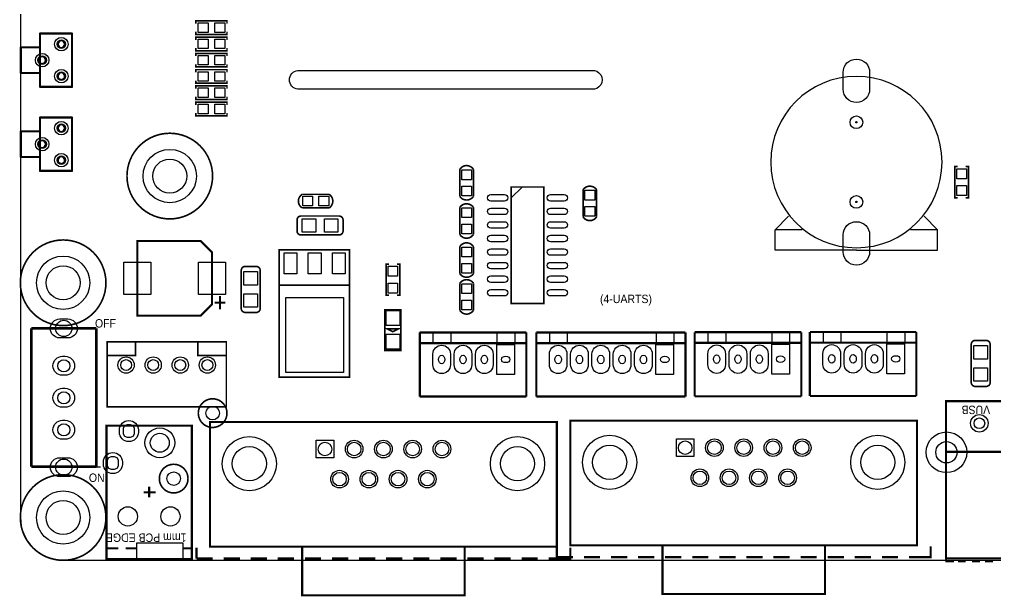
# Model space of a CAD drawing. Extents: x 0 to 180, y -3 to 135.
# Drawn here: x -0.1 to 91.4, y -3.4 to 50.7 of the extents above; entities that cross this region are included whole.
import ezdxf

# ---------------------------------------------------------------- set-up
doc = ezdxf.new("R2010")
doc.units = 0
doc.layers.get('0').update_dxf_attribs({"linetype": 'CONTINUOUS'})
for name, color, linetype in [('BG_OUTLINE', 3, 'CONTINUOUS'), ('BG_SILKSCREEN_TOP', 2, 'CONTINUOUS'), ('MANUFACTURING_NCDRILL_FIGU', 7, 'CONTINUOUS'), ('PG_SILKSCREEN_BOTTOM', 10, 'CONTINUOUS'), ('PG_SILKSCREEN_TOP', 11, 'CONTINUOUS'), ('PIN_BOTTOM', 13, 'CONTINUOUS'), ('PIN_TOP', 12, 'CONTINUOUS')]:
    doc.layers.add(name, color=color, linetype=linetype)

# ---------------------------------------------------------------- blocks, each defined once
blk = doc.blocks.new('FIGURE_CIRCLE')
blk.add_circle((0, 0), 0.5)
blk = doc.blocks.new('FIGURE_OBLONG')
blk.add_lwpolyline([(-0.5, -0.125), (-0.5, 0.125), (-0.416, 0.375), (-0.25, 0.5), (0.25, 0.5), (0.416, 0.375), (0.5, 0.125), (0.5, -0.125), (0.416, -0.375), (0.25, -0.5), (-0.25, -0.5), (-0.416, -0.375)], close=True)

msp = doc.modelspace()

# ---------------------------------------------------------------- linework, layer by layer
at = {"layer": 'BG_OUTLINE'}
for points in [[(4, 0), (175.9999, 0, 0.414214), (179.9999, 4), (179.9999, 126, 0.414214), (175.9999, 130), (4, 130, 0.414214), (0, 126), (0, 4, 0.414215)], [(26.0079, 45.909), (53.5669, 45.909, -1.095754), (53.5669, 44.131), (26.0079, 44.131, -0.892174)]]:
    msp.add_lwpolyline(points, format="xyb", close=True, dxfattribs=at)
at = {"layer": 'BG_SILKSCREEN_TOP', "const_width": 0.1999}
for points in [[(1.8321, 49.3632), (1.8321, 44.3632)], [(1.8321, 49.3632), (4.8321, 49.3632)], [(4.8321, 49.3632), (4.8321, 44.3632)], [(0.032, 48.0632), (0.032, 45.6631)], [(0.032, 48.0632), (1.8321, 48.0632)], [(0.032, 45.6631), (1.8321, 45.6631)], [(1.8321, 44.3632), (4.8321, 44.3632)], [(1.8321, 41.4891), (1.8321, 36.4891)], [(1.8321, 41.4891), (4.8321, 41.4891)], [(4.8321, 41.4891), (4.8321, 36.4891)], [(0.032, 40.1891), (0.032, 37.7891)], [(0.032, 40.1891), (1.8321, 40.1891)], [(0.032, 37.7891), (1.8321, 37.7891)], [(1.8321, 36.4891), (4.8321, 36.4891)]]:
    msp.add_lwpolyline(points, dxfattribs=at)
at = {"layer": 'BG_SILKSCREEN_TOP', "const_width": 0.1001}
for points in [[(1.882, 49.363, 1), (1.7822, 49.36304, 1)], [(1.882, 49.363, 1), (1.7822, 49.36304, 1)], [(4.882, 49.363, 1), (4.78219, 49.36304, 1)], [(4.882, 49.363, 1), (4.78219, 49.36304, 1)], [(0.0819, 48.0631, 1), (-0.01794, 48.0631, 1)], [(0.0819, 48.0631, 1), (-0.01794, 48.0631, 1)], [(1.882, 48.0631, 1), (1.7822, 48.0631, 1)], [(0.082, 45.6632, 1), (-0.01804, 45.66311, 1)], [(0.082, 45.6632, 1), (-0.01804, 45.66311, 1)], [(1.8821, 45.6632, 1), (1.7821, 45.66311, 1)], [(1.882, 44.363, 1), (1.7822, 44.36306, 1)], [(1.882, 44.363, 1), (1.7822, 44.36306, 1)], [(4.882, 44.363, 1), (4.78219, 44.36306, 1)], [(4.882, 44.363, 1), (4.78219, 44.36306, 1)], [(1.882, 41.489, 1), (1.7822, 41.48899, 1)], [(1.882, 41.489, 1), (1.7822, 41.48899, 1)], [(4.882, 41.489, 1), (4.78219, 41.48899, 1)], [(4.882, 41.489, 1), (4.78219, 41.48899, 1)], [(0.0819, 40.189, 1), (-0.01794, 40.18894, 1)], [(0.0819, 40.189, 1), (-0.01794, 40.18894, 1)], [(1.882, 40.189, 1), (1.7822, 40.18894, 1)], [(0.082, 37.7891, 1), (-0.01804, 37.78906, 1)], [(0.082, 37.7891, 1), (-0.01804, 37.78906, 1)], [(1.8821, 37.7891, 1), (1.7821, 37.78906, 1)], [(1.882, 36.489, 1), (1.7822, 36.48901, 1)], [(1.882, 36.489, 1), (1.7822, 36.48901, 1)], [(4.882, 36.489, 1), (4.78219, 36.48901, 1)], [(4.882, 36.489, 1), (4.78219, 36.48901, 1)]]:
    msp.add_lwpolyline(points, format="xyb", close=True, dxfattribs=at)
at = {"layer": 'BG_SILKSCREEN_TOP'}
for points in [[(4.1828, 48.3631, 1), (3.4814, 48.3632, 1)], [(4.1828, 48.3631, 1), (3.4814, 48.3632, 1)], [(4.132, 48.3631, 1), (3.5322, 48.3632, 1)], [(2.3827, 46.8631, 1), (1.6813, 46.863, 1)], [(2.3827, 46.8631, 1), (1.6813, 46.863, 1)], [(2.3319, 46.8631, 1), (1.7321, 46.863, 1)], [(4.183, 45.363, 1), (3.4812, 45.36301, 1)], [(4.183, 45.363, 1), (3.4812, 45.36301, 1)], [(4.1322, 45.363, 1), (3.532, 45.36301, 1)], [(4.1828, 40.4891, 1), (3.4814, 40.4892, 1)], [(4.1828, 40.4891, 1), (3.4814, 40.4892, 1)], [(4.1321, 40.4891, 1), (3.5321, 40.4891, 1)], [(2.3828, 38.989, 1), (1.6812, 38.989, 1)], [(2.3828, 38.989, 1), (1.6812, 38.989, 1)], [(2.332, 38.989, 1), (1.732, 38.989, 1)], [(4.183, 37.489, 1), (3.4812, 37.48901, 1)], [(4.183, 37.489, 1), (3.4812, 37.48901, 1)], [(4.1322, 37.489, 1), (3.532, 37.48901, 1)]]:
    msp.add_lwpolyline(points, format="xyb", close=True, dxfattribs=at)
at = {"layer": 'PG_SILKSCREEN_BOTTOM', "const_width": 0.1524}
msp.add_lwpolyline([(19.3613, 13.782, 1), (16.67622, 13.78208, 1)], format="xyb", close=True, dxfattribs=at)
at = {"layer": 'PG_SILKSCREEN_TOP'}
for points, const_width in [([(19.3675, 50.292), (19.3675, 50.546), (16.4465, 50.546), (16.4465, 50.292)], 0.1524), ([(19.3675, 49.53), (19.3675, 49.276), (16.4465, 49.276), (16.4465, 49.53)], 0.1524), ([(19.3675, 48.768), (19.3675, 49.022), (16.4465, 49.022), (16.4465, 48.768)], 0.1524), ([(19.3675, 48.006), (19.3675, 47.752), (16.4465, 47.752), (16.4465, 48.006)], 0.1524), ([(16.4465, 47.244), (16.4465, 47.498), (19.3675, 47.498), (19.3675, 47.244)], 0.1524), ([(16.4465, 46.482), (16.4465, 46.228), (19.3675, 46.228), (19.3675, 46.482)], 0.1524), ([(16.4465, 45.72), (16.4465, 45.974), (19.3675, 45.974), (19.3675, 45.72)], 0.1524), ([(16.4465, 44.958), (16.4465, 44.704), (19.3675, 44.704), (19.3675, 44.958)], 0.1524), ([(16.4465, 44.196), (16.4465, 44.45), (19.3675, 44.45), (19.3675, 44.196)], 0.1524), ([(16.4465, 43.434), (16.4465, 43.18), (19.3675, 43.18), (19.3675, 43.434)], 0.1524), ([(16.4465, 42.672), (16.4465, 42.926), (19.3675, 42.926), (19.3675, 42.672)], 0.1524), ([(16.4465, 41.91), (16.4465, 41.656), (19.3675, 41.656), (19.3675, 41.91)], 0.1524), ([(87.884, 36.8935), (87.63, 36.8935), (87.63, 33.9725), (87.884, 33.9725)], 0.1524), ([(88.646, 36.8935), (88.9, 36.8935), (88.9, 33.9725), (88.646, 33.9725)], 0.1524), ([(29.8704, 32.258), (26.3144, 32.258)], 0.1524), ([(26.3144, 30.48), (29.8704, 30.48)], 0.1524), ([(34.544, 24.8285), (34.29, 24.8285), (34.29, 27.7495), (34.544, 27.7495)], 0.1524), ([(35.306, 24.8285), (35.56, 24.8285), (35.56, 27.7495), (35.306, 27.7495)], 0.1524), ([(20.701, 27.1526), (20.701, 23.5966)], 0.1524), ([(22.479, 23.5966), (22.479, 27.1526)], 0.1524), ([(30.861, 25.781), (24.257, 25.781)], 0.1524), ([(18.7146, 24.7659), (18.7146, 23.4959)], 0.2032), ([(19.2226, 24.1309), (18.2066, 24.1309)], 0.2032), ([(1.016, 21.717), (1.016, 8.763)], 0.254), ([(1.016, 21.717), (7.112, 21.717)], 0.254), ([(7.112, 21.717), (7.112, 8.763)], 0.254), ([(47.4403, 21.3387), (37.4469, 21.3387)], 0.1999), ([(37.4469, 15.3388), (37.4469, 21.3387)], 0.1999), ([(47.4403, 15.3388), (47.4403, 21.3387)], 0.1999), ([(62.3594, 21.3387), (48.366, 21.3387)], 0.1999), ([(48.366, 15.3388), (48.366, 21.3387)], 0.1999), ([(62.3594, 15.3388), (62.3594, 21.3387)], 0.1999), ([(73.2213, 21.3641), (63.2279, 21.3641)], 0.1999), ([(63.2279, 15.3642), (63.2279, 21.3641)], 0.1999), ([(73.2213, 15.3642), (73.2213, 21.3641)], 0.1999), ([(84.0163, 21.3895), (74.0229, 21.3895)], 0.1999), ([(74.0229, 15.3896), (74.0229, 21.3895)], 0.1999), ([(84.0163, 15.3896), (84.0163, 21.3895)], 0.1999), ([(10.795, 20.447), (10.795, 19.177), (8.128, 19.177)], 0.1524), ([(16.637, 20.447), (16.637, 19.177), (19.304, 19.177)], 0.1524), ([(47.4403, 20.3387), (37.4469, 20.3387)], 0.1999), ([(62.3594, 20.3387), (48.366, 20.3387)], 0.1999), ([(73.2213, 20.3641), (63.2279, 20.3641)], 0.1999), ([(84.0163, 20.3895), (74.0229, 20.3895)], 0.1999), ([(89.154, 20.2184), (89.154, 16.6624)], 0.1524), ([(90.932, 16.6624), (90.932, 20.2184)], 0.1524), ([(47.4403, 15.3388), (37.4469, 15.3388)], 0.1999), ([(62.3594, 15.3388), (52.2299, 15.3391), (48.366, 15.3388)], 0.1999), ([(73.2213, 15.3642), (63.2279, 15.3642)], 0.1999), ([(84.0163, 15.3896), (74.0229, 15.3896)], 0.1999), ([(99.9897, 10.1092), (99.9897, 14.8971), (86.7817, 14.8971), (86.7817, 0.1651), (99.9897, 0.1651), (99.9897, 10.1194), (99.949, 10.16), (86.868, 10.16)], 0.2032), ([(1.016, 8.763), (7.112, 8.763)], 0.254), ([(11.5649, 6.35), (12.6649, 6.35)], 0.1999), ([(12.065, 6.8999), (12.065, 5.8999)], 0.1999), ([(8.1651, 1.1001), (9.1651, 1.1001)], 0.1999), ([(9.8651, 1.1001), (10.8651, 1.1001)], 0.1999), ([(15.2649, 1.1001), (16.065, 1.1001)], 0.1999), ([(16.51, 0.1524), (16.51, 1.1684)], 0.2032), ([(26.416, 1.27), (26.416, -3.302), (41.656, -3.302), (41.656, 1.27)], 0.2032), ([(50.292, 0.2794), (50.292, 1.2954)], 0.2032), ([(51.054, 0.1524), (51.562, 0.1524), (51.562, 1.1684)], 0.2032), ([(60.198, 1.397), (60.198, -3.175), (75.438, -3.175), (75.438, 1.397)], 0.2032), ([(84.836, 0.2794), (85.344, 0.2794), (85.344, 1.2954)], 0.2032), ([(16.51, 0.1524), (18.034, 0.1524)], 0.2032), ([(19.05, 0.1524), (20.574, 0.1524)], 0.2032), ([(21.59, 0.1524), (23.114, 0.1524)], 0.2032), ([(24.13, 0.1524), (25.654, 0.1524)], 0.2032), ([(26.67, 0.1524), (28.194, 0.1524)], 0.2032), ([(29.21, 0.1524), (30.734, 0.1524)], 0.2032), ([(31.75, 0.1524), (33.274, 0.1524)], 0.2032), ([(34.29, 0.1524), (35.814, 0.1524)], 0.2032), ([(36.83, 0.1524), (38.354, 0.1524)], 0.2032), ([(39.37, 0.1524), (40.894, 0.1524)], 0.2032), ([(41.91, 0.1524), (43.434, 0.1524)], 0.2032), ([(44.45, 0.1524), (45.974, 0.1524)], 0.2032), ([(46.99, 0.1524), (48.514, 0.1524)], 0.2032), ([(49.53, 0.1524), (51.054, 0.1524)], 0.2032), ([(50.292, 0.2794), (51.816, 0.2794)], 0.2032), ([(52.832, 0.2794), (54.356, 0.2794)], 0.2032), ([(55.372, 0.2794), (56.896, 0.2794)], 0.2032), ([(57.912, 0.2794), (59.436, 0.2794)], 0.2032), ([(60.452, 0.2794), (61.976, 0.2794)], 0.2032), ([(62.992, 0.2794), (64.516, 0.2794)], 0.2032), ([(65.532, 0.2794), (67.056, 0.2794)], 0.2032), ([(68.072, 0.2794), (69.596, 0.2794)], 0.2032), ([(70.612, 0.2794), (72.136, 0.2794)], 0.2032), ([(73.152, 0.2794), (74.676, 0.2794)], 0.2032), ([(75.692, 0.2794), (77.216, 0.2794)], 0.2032), ([(78.232, 0.2794), (79.756, 0.2794)], 0.2032), ([(80.772, 0.2794), (82.296, 0.2794)], 0.2032), ([(83.312, 0.2794), (84.836, 0.2794)], 0.2032), ([(87.5538, -0.127), (86.7918, -0.127), (86.7918, 0.1778)], 0.1524), ([(88.646, -0.127), (87.9094, -0.127)], 0.1524), ([(89.9668, -0.127), (89.2302, -0.127)], 0.1524), ([(91.186, -0.127), (90.4494, -0.127)], 0.1524)]:
    msp.add_lwpolyline(points, dxfattribs=dict(at, const_width=const_width))
msp.add_lwpolyline([(86.4166, 37.3126, 1), (70.3523, 37.3126, 1)], format="xyb", close=True, dxfattribs=at)
at = {"layer": 'PG_SILKSCREEN_TOP', "const_width": 0.1524}
for points in [[(18.0132, 35.9999, 1), (9.9868, 35.9999, 1)], [(42.4688, 36.6268), (42.4688, 34.0868, -0.520877), (41.1988, 34.0868), (41.1988, 36.6268, -0.55976)], [(52.7558, 32.1818), (52.7558, 34.7218, -0.520877), (54.0258, 34.7218), (54.0258, 32.1818, -0.55976)], [(26.416, 34.29), (28.956, 34.29, -0.520792), (28.956, 33.02), (26.416, 33.02, -0.559779)], [(41.1988, 30.5308), (41.1988, 33.0708, -0.520792), (42.4688, 33.0708), (42.4688, 30.5308, -0.559817)], [(8.0132, 25.9999, 1), (-0.01322, 25.99989, 1)], [(42.4688, 29.3878), (42.4688, 26.8478, -0.520792), (41.1988, 26.8478), (41.1988, 29.3878, -0.559817)], [(41.1988, 23.4188), (41.1988, 25.9588, -0.520877), (42.4688, 25.9588), (42.4688, 23.4188, -0.55976)], [(15.7087, 7.6429, 1), (13.02378, 7.64282, 1)], [(8.0132, 4, 1), (-0.01322, 3.99998, 1)]]:
    msp.add_lwpolyline(points, format="xyb", close=True, dxfattribs=at)
at = {"layer": 'PG_SILKSCREEN_TOP'}
for points, const_width in [([(46.0248, 34.9758), (46.0248, 24.0538), (49.0728, 24.0538), (49.0728, 34.9758)], 0.1524), ([(17.9526, 28.851), (17.9526, 23.9828), (16.8858, 22.916), (10.9526, 22.916), (10.9526, 29.916), (16.8858, 29.916)], 0.2032), ([(30.861, 17.145), (24.257, 17.145), (24.257, 29.083), (30.861, 29.083)], 0.1524), ([(34.1549, 23.4547), (35.6789, 23.4547), (35.6789, 19.6447), (34.1549, 19.6447)], 0.1524), ([(35.4249, 21.6767), (34.4089, 21.6767), (34.9169, 21.4227)], 0.1524), ([(8.128, 14.3764), (19.304, 14.3764), (19.304, 20.4724), (8.128, 20.4724)], 0.1524), ([(17.78, 11.938), (17.78, 1.27), (50.292, 1.27), (50.292, 12.954), (17.78, 12.954)], 0.2032), ([(51.562, 12.065), (51.562, 1.397), (84.074, 1.397), (84.074, 13.081), (51.562, 13.081)], 0.2032), ([(16.065, 0.1001), (16.065, 12.5999), (8.065, 12.5999), (8.065, 0.1001)], 0.1999)]:
    msp.add_lwpolyline(points, close=True, dxfattribs=dict(at, const_width=const_width))
for points in [[(46.0248, 34.9758), (46.0248, 33.9598), (47.0408, 34.9758)], [(40.3793, 20.3139), (40.3793, 21.3139), (38.6793, 21.3139), (38.6793, 20.3139)], [(46.3793, 20.3139), (46.3793, 21.3139), (44.6793, 21.3139), (44.6793, 20.3139)], [(51.2984, 20.3139), (51.2984, 21.3139), (49.5984, 21.3139), (49.5984, 20.3139)], [(61.2984, 20.3139), (61.2984, 21.3139), (59.5984, 21.3139), (59.5984, 20.3139)], [(66.1603, 20.3393), (66.1603, 21.3393), (64.4603, 21.3393), (64.4603, 20.3393)], [(72.1603, 20.3393), (72.1603, 21.3393), (70.4603, 21.3393), (70.4603, 20.3393)], [(76.9554, 20.3647), (76.9554, 21.3647), (75.2553, 21.3647), (75.2553, 20.3647)], [(82.9553, 20.3647), (82.9553, 21.3647), (81.2553, 21.3647), (81.2553, 20.3647)], [(10.8651, 0.1001), (15.2649, 0.1001), (15.2649, 1.5999), (10.8651, 1.5999)]]:
    msp.add_lwpolyline(points, close=True, dxfattribs=at)
at = {"layer": 'PG_SILKSCREEN_TOP', "const_width": 0.1524}
for points in [[(26.3144, 30.48, -0.414214), (25.9334, 30.861), (25.9334, 31.877, -0.414214), (26.3144, 32.258)], [(29.8704, 32.258, -0.414214), (30.2514, 31.877), (30.2514, 30.861, -0.414214), (29.8704, 30.48)], [(20.701, 27.1526, -0.414214), (21.082, 27.5336), (22.098, 27.5336, -0.414214), (22.479, 27.1526)], [(22.479, 23.5966, -0.414214), (22.098, 23.2156), (21.082, 23.2156, -0.414214), (20.701, 23.5966)], [(89.154, 20.2184, -0.414214), (89.535, 20.5994), (90.551, 20.5994, -0.414214), (90.932, 20.2184)], [(90.932, 16.6624, -0.414214), (90.551, 16.2814), (89.535, 16.2814, -0.414214), (89.154, 16.6624)]]:
    msp.add_lwpolyline(points, format="xyb", dxfattribs=at)
at = {"layer": 'PG_SILKSCREEN_TOP'}
for points in [[(78.3845, 29.0576), (70.7645, 29.0576), (70.7645, 30.9626), (72.0345, 32.2326)], [(78.3845, 29.0576), (86.0045, 29.0576), (86.0045, 30.9626), (84.7345, 32.2326)], [(73.3045, 30.9626), (70.7645, 30.9626)], [(86.0045, 30.9626), (83.4645, 30.9626)], [(6.731, 8.7401), (7.493, 8.7399)], [(6.731, 8.7401), (7.493, 8.7399)], [(6.731, 8.7401), (7.493, 8.7399)]]:
    msp.add_lwpolyline(points, dxfattribs=at)
at = {"layer": 'PIN_BOTTOM'}
for points in [[(4.445, 20.828), (3.683, 20.828, -1), (3.683, 22.606), (4.445, 22.606, -1)], [(38.6737, 18.3058), (38.6737, 19.3218, -1), (40.3247, 19.3218), (40.3247, 18.3058, -1)], [(40.6737, 18.3058), (40.6737, 19.3218, -1), (42.3247, 19.3218), (42.3247, 18.3058, -1)], [(42.6737, 18.3058), (42.6737, 19.3218, -1), (44.3247, 19.3218), (44.3247, 18.3058, -1)], [(49.5928, 18.3058), (49.5928, 19.3218, -1), (51.2438, 19.3218), (51.2438, 18.3058, -1)], [(51.5928, 18.3058), (51.5928, 19.3218, -1), (53.2438, 19.3218), (53.2438, 18.3058, -1)], [(53.5928, 18.3058), (53.5928, 19.3218, -1), (55.2438, 19.3218), (55.2438, 18.3058, -1)], [(55.5928, 18.3058), (55.5928, 19.3218, -1), (57.2438, 19.3218), (57.2438, 18.3058, -1)], [(57.5928, 18.3058), (57.5928, 19.3218, -1), (59.2438, 19.3218), (59.2438, 18.3058, -1)], [(64.4547, 18.3312), (64.4547, 19.3472, -1), (66.1057, 19.3472), (66.1057, 18.3312, -1)], [(66.4547, 18.3312), (66.4547, 19.3472, -1), (68.1057, 19.3472), (68.1057, 18.3312, -1)], [(68.4547, 18.3312), (68.4547, 19.3472, -1), (70.1057, 19.3472), (70.1057, 18.3312, -1)], [(75.2497, 18.3566), (75.2497, 19.3726, -1), (76.9007, 19.3726), (76.9007, 18.3566, -1)], [(77.2497, 18.3566), (77.2497, 19.3726, -1), (78.9007, 19.3726), (78.9007, 18.3566, -1)], [(79.2497, 18.3566), (79.2497, 19.3726, -1), (80.9007, 19.3726), (80.9007, 18.3566, -1)], [(4.191, 17.3279), (3.937, 17.3279, -1), (3.937, 19.1059), (4.191, 19.1059, -1)], [(4.191, 14.3279), (3.937, 14.3279, -1), (3.937, 16.1059), (4.191, 16.1059, -1)], [(4.191, 11.3279), (3.937, 11.3279, -1), (3.937, 13.1059), (4.191, 13.1059, -1)], [(11.0541, 12.2017), (11.0541, 11.9985, -1), (9.2761, 11.9985), (9.2761, 12.2017, -1)], [(9.554, 9.2017), (9.554, 8.9985, -1), (7.776, 8.9985), (7.776, 9.2017, -1)], [(4.445, 7.828), (3.683, 7.828, -1), (3.683, 9.606), (4.445, 9.606, -1)]]:
    msp.add_lwpolyline(points, format="xyb", close=True, dxfattribs=at)
for points in [[(46.3247, 20.21385), (46.3247, 17.41375), (44.6737, 17.41375), (44.6737, 20.21385)], [(61.2438, 20.21385), (61.2438, 17.41375), (59.5928, 17.41375), (59.5928, 20.21385)], [(72.1057, 20.23925), (72.1057, 17.43915), (70.4547, 17.43915), (70.4547, 20.23925)], [(82.9007, 20.26465), (82.9007, 17.46455), (81.2497, 17.46455), (81.2497, 20.26465)], [(29.3751, 9.5885), (27.7241, 9.5885), (27.7241, 11.2395), (29.3751, 11.2395)], [(63.1571, 9.7155), (61.5061, 9.7155), (61.5061, 11.3665), (63.1571, 11.3665)]]:
    msp.add_lwpolyline(points, close=True, dxfattribs=at)
for centre, radius in [((3.8321, 48.3631), 0.635), ((2.032, 46.863), 0.635), ((3.8321, 45.3631), 0.635), ((3.8321, 40.4891), 0.635), ((78.3845, 41.0464), 0.0635), ((2.032, 38.989), 0.635), ((14, 35.9999), 2.5), ((3.8321, 37.4891), 0.635), ((78.3845, 33.5788), 0.0635), ((4, 25.9999), 2.5), ((9.906, 18.288), 0.762), ((12.446, 18.288), 0.762), ((14.986, 18.288), 0.762), ((17.526, 18.288), 0.762), ((18.0188, 13.782), 0.635), ((89.916, 12.827), 0.8255), ((13.065, 11), 1.397), ((86.8324, 10.1092), 1.905), ((21.463, 9.0424), 2.54), ((31.2928, 10.414), 0.8255), ((34.036, 10.414), 0.8255), ((36.7792, 10.414), 0.8255), ((39.5224, 10.414), 0.8255), ((46.609, 9.0424), 2.54), ((55.245, 9.1694), 2.54), ((65.0748, 10.541), 0.8255), ((67.818, 10.541), 0.8255), ((70.5612, 10.541), 0.8255), ((73.3044, 10.541), 0.8255), ((80.391, 9.1694), 2.54), ((29.9212, 7.5946), 0.8255), ((32.6644, 7.5946), 0.8255), ((35.4076, 7.5946), 0.8255), ((38.1508, 7.5946), 0.8255), ((63.7032, 7.7216), 0.8255), ((66.4464, 7.7216), 0.8255), ((69.1896, 7.7216), 0.8255), ((71.9328, 7.7216), 0.8255), ((4, 4), 2.5), ((10.065, 4.1001), 0.9017), ((14.065, 4.1001), 0.9017)]:
    msp.add_circle(centre, radius, dxfattribs=at)
at = {"layer": 'PIN_TOP'}
for points in [[(17.5895, 50.3555), (17.5895, 49.4665), (16.6497, 49.4665), (16.6497, 50.3555)], [(19.1643, 50.3555), (19.1643, 49.4665), (18.2245, 49.4665), (18.2245, 50.3555)], [(17.5895, 48.8315), (17.5895, 47.9425), (16.6497, 47.9425), (16.6497, 48.8315)], [(19.1643, 48.8315), (19.1643, 47.9425), (18.2245, 47.9425), (18.2245, 48.8315)], [(16.6497, 46.4185), (16.6497, 47.3075), (17.5895, 47.3075), (17.5895, 46.4185)], [(18.2245, 46.4185), (18.2245, 47.3075), (19.1643, 47.3075), (19.1643, 46.4185)], [(16.6497, 44.8945), (16.6497, 45.7835), (17.5895, 45.7835), (17.5895, 44.8945)], [(18.2245, 44.8945), (18.2245, 45.7835), (19.1643, 45.7835), (19.1643, 44.8945)], [(16.6497, 43.3705), (16.6497, 44.2595), (17.5895, 44.2595), (17.5895, 43.3705)], [(18.2245, 43.3705), (18.2245, 44.2595), (19.1643, 44.2595), (19.1643, 43.3705)], [(16.6497, 41.8465), (16.6497, 42.7355), (17.5895, 42.7355), (17.5895, 41.8465)], [(18.2245, 41.8465), (18.2245, 42.7355), (19.1643, 42.7355), (19.1643, 41.8465)], [(87.8205, 36.6903), (88.7095, 36.6903), (88.7095, 35.7505), (87.8205, 35.7505)], [(41.3766, 36.576), (42.291, 36.576), (42.291, 35.6616), (41.3766, 35.6616)], [(41.3766, 35.052), (42.291, 35.052), (42.291, 34.1376), (41.3766, 34.1376)], [(87.8205, 35.1155), (88.7095, 35.1155), (88.7095, 34.1757), (87.8205, 34.1757)], [(26.4668, 33.1978), (26.4668, 34.1122), (27.3812, 34.1122), (27.3812, 33.1978)], [(27.9908, 33.1978), (27.9908, 34.1122), (28.9052, 34.1122), (28.9052, 33.1978)], [(53.848, 33.7566), (52.9336, 33.7566), (52.9336, 34.671), (53.848, 34.671)], [(42.291, 32.1056), (41.3766, 32.1056), (41.3766, 33.02), (42.291, 33.02)], [(53.848, 32.2326), (52.9336, 32.2326), (52.9336, 33.147), (53.848, 33.147)], [(26.416, 30.734), (26.416, 32.004), (27.686, 32.004), (27.686, 30.734)], [(28.4988, 30.734), (28.4988, 32.004), (29.7688, 32.004), (29.7688, 30.734)], [(42.291, 30.5816), (41.3766, 30.5816), (41.3766, 31.496), (42.291, 31.496)], [(41.3766, 29.337), (42.291, 29.337), (42.291, 28.4226), (41.3766, 28.4226)], [(25.9207, 28.8036), (25.9207, 26.8224), (24.7269, 26.8224), (24.7269, 28.8036)], [(28.1813, 28.8036), (28.1813, 26.8224), (26.9875, 26.8224), (26.9875, 28.8036)], [(30.4419, 28.8036), (30.4419, 26.8224), (29.2481, 26.8224), (29.2481, 28.8036)], [(12.2226, 27.9409), (12.2226, 24.8929), (9.6826, 24.8929), (9.6826, 27.9409)], [(19.2226, 27.9409), (19.2226, 24.8929), (16.6826, 24.8929), (16.6826, 27.9409)], [(35.3695, 26.6065), (34.4805, 26.6065), (34.4805, 27.5463), (35.3695, 27.5463)], [(41.3766, 27.813), (42.291, 27.813), (42.291, 26.8986), (41.3766, 26.8986)], [(20.955, 27.051), (22.225, 27.051), (22.225, 25.781), (20.955, 25.781)], [(35.3695, 25.0317), (34.4805, 25.0317), (34.4805, 25.9715), (35.3695, 25.9715)], [(42.291, 24.9936), (41.3766, 24.9936), (41.3766, 25.908), (42.291, 25.908)], [(20.955, 24.9682), (22.225, 24.9682), (22.225, 23.6982), (20.955, 23.6982)], [(30.2895, 24.6126), (30.2895, 17.6022), (24.8793, 17.6022), (24.8793, 24.6126)], [(42.291, 23.4696), (41.3766, 23.4696), (41.3766, 24.384), (42.291, 24.384)], [(34.29, 23.395), (35.56, 23.395), (35.56, 21.995), (34.29, 21.995)], [(34.29, 21.1852), (35.56, 21.1852), (35.56, 19.7852), (34.29, 19.7852)], [(46.3247, 20.21385), (46.3247, 17.41375), (44.6737, 17.41375), (44.6737, 20.21385)], [(61.2438, 20.21385), (61.2438, 17.41375), (59.5928, 17.41375), (59.5928, 20.21385)], [(72.1057, 20.23925), (72.1057, 17.43915), (70.4547, 17.43915), (70.4547, 20.23925)], [(82.9007, 20.26465), (82.9007, 17.46455), (81.2497, 17.46455), (81.2497, 20.26465)], [(90.678, 18.8468), (89.408, 18.8468), (89.408, 20.1168), (90.678, 20.1168)], [(90.678, 16.764), (89.408, 16.764), (89.408, 18.034), (90.678, 18.034)], [(29.3751, 9.5885), (27.7241, 9.5885), (27.7241, 11.2395), (29.3751, 11.2395)], [(63.1571, 9.7155), (61.5061, 9.7155), (61.5061, 11.3665), (63.1571, 11.3665)]]:
    msp.add_lwpolyline(points, close=True, dxfattribs=at)
for points in [[(77.1399, 44.1452), (77.1399, 45.72, -1), (79.6291, 45.72), (79.6291, 44.1452, -1)], [(45.4025, 33.655), (44.1071, 33.655, -1), (44.1071, 34.2646), (45.4025, 34.2646, -1)], [(50.9905, 33.655), (49.6951, 33.655, -1), (49.6951, 34.2646), (50.9905, 34.2646, -1)], [(45.4025, 32.385), (44.1071, 32.385, -1), (44.1071, 32.9946), (45.4025, 32.9946, -1)], [(50.9905, 32.385), (49.6951, 32.385, -1), (49.6951, 32.9946), (50.9905, 32.9946, -1)], [(45.4025, 31.115), (44.1071, 31.115, -1), (44.1071, 31.7246), (45.4025, 31.7246, -1)], [(50.9905, 31.115), (49.6951, 31.115, -1), (49.6951, 31.7246), (50.9905, 31.7246, -1)], [(77.1399, 28.9052), (77.1399, 30.48, -1), (79.6291, 30.48), (79.6291, 28.9052, -1)], [(45.4025, 29.845), (44.1071, 29.845, -1), (44.1071, 30.4546), (45.4025, 30.4546, -1)], [(50.9905, 29.845), (49.6951, 29.845, -1), (49.6951, 30.4546), (50.9905, 30.4546, -1)], [(45.4025, 28.575), (44.1071, 28.575, -1), (44.1071, 29.1846), (45.4025, 29.1846, -1)], [(50.9905, 28.575), (49.6951, 28.575, -1), (49.6951, 29.1846), (50.9905, 29.1846, -1)], [(45.4025, 27.305), (44.1071, 27.305, -1), (44.1071, 27.9146), (45.4025, 27.9146, -1)], [(50.9905, 27.305), (49.6951, 27.305, -1), (49.6951, 27.9146), (50.9905, 27.9146, -1)], [(45.4025, 26.035), (44.1071, 26.035, -1), (44.1071, 26.6446), (45.4025, 26.6446, -1)], [(50.9905, 26.035), (49.6951, 26.035, -1), (49.6951, 26.6446), (50.9905, 26.6446, -1)], [(45.4025, 24.765), (44.1071, 24.765, -1), (44.1071, 25.3746), (45.4025, 25.3746, -1)], [(50.9905, 24.765), (49.6951, 24.765, -1), (49.6951, 25.3746), (50.9905, 25.3746, -1)], [(4.445, 20.828), (3.683, 20.828, -1), (3.683, 22.606), (4.445, 22.606, -1)], [(38.6737, 18.3058), (38.6737, 19.3218, -1), (40.3247, 19.3218), (40.3247, 18.3058, -1)], [(40.6737, 18.3058), (40.6737, 19.3218, -1), (42.3247, 19.3218), (42.3247, 18.3058, -1)], [(42.6737, 18.3058), (42.6737, 19.3218, -1), (44.3247, 19.3218), (44.3247, 18.3058, -1)], [(49.5928, 18.3058), (49.5928, 19.3218, -1), (51.2438, 19.3218), (51.2438, 18.3058, -1)], [(51.5928, 18.3058), (51.5928, 19.3218, -1), (53.2438, 19.3218), (53.2438, 18.3058, -1)], [(53.5928, 18.3058), (53.5928, 19.3218, -1), (55.2438, 19.3218), (55.2438, 18.3058, -1)], [(55.5928, 18.3058), (55.5928, 19.3218, -1), (57.2438, 19.3218), (57.2438, 18.3058, -1)], [(57.5928, 18.3058), (57.5928, 19.3218, -1), (59.2438, 19.3218), (59.2438, 18.3058, -1)], [(64.4547, 18.3312), (64.4547, 19.3472, -1), (66.1057, 19.3472), (66.1057, 18.3312, -1)], [(66.4547, 18.3312), (66.4547, 19.3472, -1), (68.1057, 19.3472), (68.1057, 18.3312, -1)], [(68.4547, 18.3312), (68.4547, 19.3472, -1), (70.1057, 19.3472), (70.1057, 18.3312, -1)], [(75.2497, 18.3566), (75.2497, 19.3726, -1), (76.9007, 19.3726), (76.9007, 18.3566, -1)], [(77.2497, 18.3566), (77.2497, 19.3726, -1), (78.9007, 19.3726), (78.9007, 18.3566, -1)], [(79.2497, 18.3566), (79.2497, 19.3726, -1), (80.9007, 19.3726), (80.9007, 18.3566, -1)], [(4.191, 17.3279), (3.937, 17.3279, -1), (3.937, 19.1059), (4.191, 19.1059, -1)], [(4.191, 14.3279), (3.937, 14.3279, -1), (3.937, 16.1059), (4.191, 16.1059, -1)], [(4.191, 11.3279), (3.937, 11.3279, -1), (3.937, 13.1059), (4.191, 13.1059, -1)], [(11.0541, 12.2017), (11.0541, 11.9985, -1), (9.2761, 11.9985), (9.2761, 12.2017, -1)], [(9.554, 9.2017), (9.554, 8.9985, -1), (7.776, 8.9985), (7.776, 9.2017, -1)], [(4.445, 7.828), (3.683, 7.828, -1), (3.683, 9.606), (4.445, 9.606, -1)]]:
    msp.add_lwpolyline(points, format="xyb", close=True, dxfattribs=at)
for centre, radius in [((3.8321, 48.3631), 0.635), ((2.032, 46.863), 0.635), ((3.8321, 45.3631), 0.635), ((3.8321, 40.4891), 0.635), ((78.3845, 41.0464), 0.0635), ((2.032, 38.989), 0.635), ((14, 35.9999), 2.5), ((3.8321, 37.4891), 0.635), ((78.3845, 33.5788), 0.0635), ((4, 25.9999), 2.5), ((9.906, 18.288), 0.762), ((12.446, 18.288), 0.762), ((14.986, 18.288), 0.762), ((17.526, 18.288), 0.762), ((89.916, 12.827), 0.8255), ((13.065, 11), 1.397), ((86.8324, 10.1092), 1.905), ((21.463, 9.0424), 2.54), ((31.2928, 10.414), 0.8255), ((34.036, 10.414), 0.8255), ((36.7792, 10.414), 0.8255), ((39.5224, 10.414), 0.8255), ((46.609, 9.0424), 2.54), ((55.245, 9.1694), 2.54), ((65.0748, 10.541), 0.8255), ((67.818, 10.541), 0.8255), ((70.5612, 10.541), 0.8255), ((73.3044, 10.541), 0.8255), ((80.391, 9.1694), 2.54), ((14.3662, 7.6429), 0.635), ((29.9212, 7.5946), 0.8255), ((32.6644, 7.5946), 0.8255), ((35.4076, 7.5946), 0.8255), ((38.1508, 7.5946), 0.8255), ((63.7032, 7.7216), 0.8255), ((66.4464, 7.7216), 0.8255), ((69.1896, 7.7216), 0.8255), ((71.9328, 7.7216), 0.8255), ((4, 4), 2.5), ((10.065, 4.1001), 0.9017), ((14.065, 4.1001), 0.9017)]:
    msp.add_circle(centre, radius, dxfattribs=at)

# ---------------------------------------------------------------- block references
at = {"layer": 'MANUFACTURING_NCDRILL_FIGU'}
for p, xscale, yscale in [((3.8321, 48.3631), 0.7874, 0.7874), ((2.032, 46.863), 0.7874, 0.7874), ((3.8321, 45.3631), 0.7874, 0.7874), ((78.3845, 41.0464), 1.1938, 1.1938), ((3.8321, 40.4891), 0.7874, 0.7874), ((2.032, 38.989), 0.7874, 0.7874), ((3.8321, 37.4891), 0.7874, 0.7874), ((14, 35.9999), 3.1999, 3.1999), ((78.3845, 33.5788), 1.1938, 1.1938), ((4, 25.9999), 3.1999, 3.1999), ((4.064, 21.717), 1.524, 1.524), ((65.2802, 18.8392), 0.6001, 0.8001), ((67.2802, 18.8392), 0.6001, 0.8001), ((69.2802, 18.8392), 0.6001, 0.8001), ((76.0752, 18.8646), 0.6001, 0.8001), ((78.0752, 18.8646), 0.6001, 0.8001), ((80.0752, 18.8646), 0.6001, 0.8001), ((4.064, 18.2169), 1.143, 1.143), ((9.906, 18.288), 1.016, 1.016), ((12.446, 18.288), 1.016, 1.016), ((14.986, 18.288), 1.016, 1.016), ((17.526, 18.288), 1.016, 1.016), ((39.4992, 18.8138), 0.6001, 0.8001), ((41.4992, 18.8138), 0.6001, 0.8001), ((43.4992, 18.8138), 0.6001, 0.8001), ((45.4992, 18.8138), 0.8001, 0.6001), ((50.4183, 18.8138), 0.6001, 0.8001), ((52.4183, 18.8138), 0.6001, 0.8001), ((54.4183, 18.8138), 0.6001, 0.8001), ((56.4183, 18.8138), 0.6001, 0.8001), ((58.4183, 18.8138), 0.6001, 0.8001), ((60.4183, 18.8138), 0.8001, 0.6001), ((71.2802, 18.8392), 0.8001, 0.6001), ((82.0752, 18.8646), 0.8001, 0.6001), ((4.064, 15.2169), 1.143, 1.143), ((4.064, 12.2169), 1.143, 1.143), ((13.065, 11), 1.778, 1.778), ((28.5496, 10.414), 1.27, 1.27), ((31.2928, 10.414), 1.27, 1.27), ((34.036, 10.414), 1.27, 1.27), ((36.7792, 10.414), 1.27, 1.27), ((39.5224, 10.414), 1.27, 1.27), ((62.3316, 10.541), 1.27, 1.27), ((65.0748, 10.541), 1.27, 1.27), ((67.818, 10.541), 1.27, 1.27), ((70.5612, 10.541), 1.27, 1.27), ((73.3044, 10.541), 1.27, 1.27), ((86.8324, 10.1092), 2, 2), ((21.463, 9.0424), 3.2004, 3.2004), ((46.609, 9.0424), 3.2004, 3.2004), ((55.245, 9.1694), 3.2004, 3.2004), ((80.391, 9.1694), 3.2004, 3.2004), ((4.064, 8.717), 1.524, 1.524), ((63.7032, 7.7216), 1.27, 1.27), ((66.4464, 7.7216), 1.27, 1.27), ((69.1896, 7.7216), 1.27, 1.27), ((71.9328, 7.7216), 1.27, 1.27), ((29.9212, 7.5946), 1.27, 1.27), ((32.6644, 7.5946), 1.27, 1.27), ((35.4076, 7.5946), 1.27, 1.27), ((38.1508, 7.5946), 1.27, 1.27), ((4, 4), 3.1999, 3.1999), ((10.065, 4.1001), 1.8034, 1.8034), ((14.065, 4.1001), 1.8034, 1.8034)]:
    msp.add_blockref('FIGURE_CIRCLE', p, dxfattribs=dict(at, xscale=xscale, yscale=yscale))
msp.add_blockref('FIGURE_CIRCLE', (89.916, 12.827), dxfattribs=at)
at = {"layer": 'MANUFACTURING_NCDRILL_FIGU', "xscale": 1.2192, "yscale": 1.016, "rotation": 90}
for p in [(10.1651, 12.1001), (8.665, 9.1001)]:
    msp.add_blockref('FIGURE_OBLONG', p, dxfattribs=at)

# ---------------------------------------------------------------- texts
at = {"layer": 'BG_SILKSCREEN_TOP', "width": 0.935484}
for s, p in [('OFF', (6.985, 21.8017)), ('ON', (6.416, 7.3347))]:
    msp.add_text(s, height=0.7874, dxfattribs=at).set_placement(p)
at = {"layer": 'PG_SILKSCREEN_TOP', "width": 0.935484}
msp.add_text('(4-UARTS)', height=0.7874, dxfattribs=at).set_placement((54.3433, 24.0961))
for s, p in [('VUSB', (90.932, 14.478)), ('1mm PCB EDGE', (15.5651, 2.5001))]:
    msp.add_text(s, height=0.7874, rotation=180, dxfattribs=at).set_placement(p)

doc.saveas('drawing.dxf')
